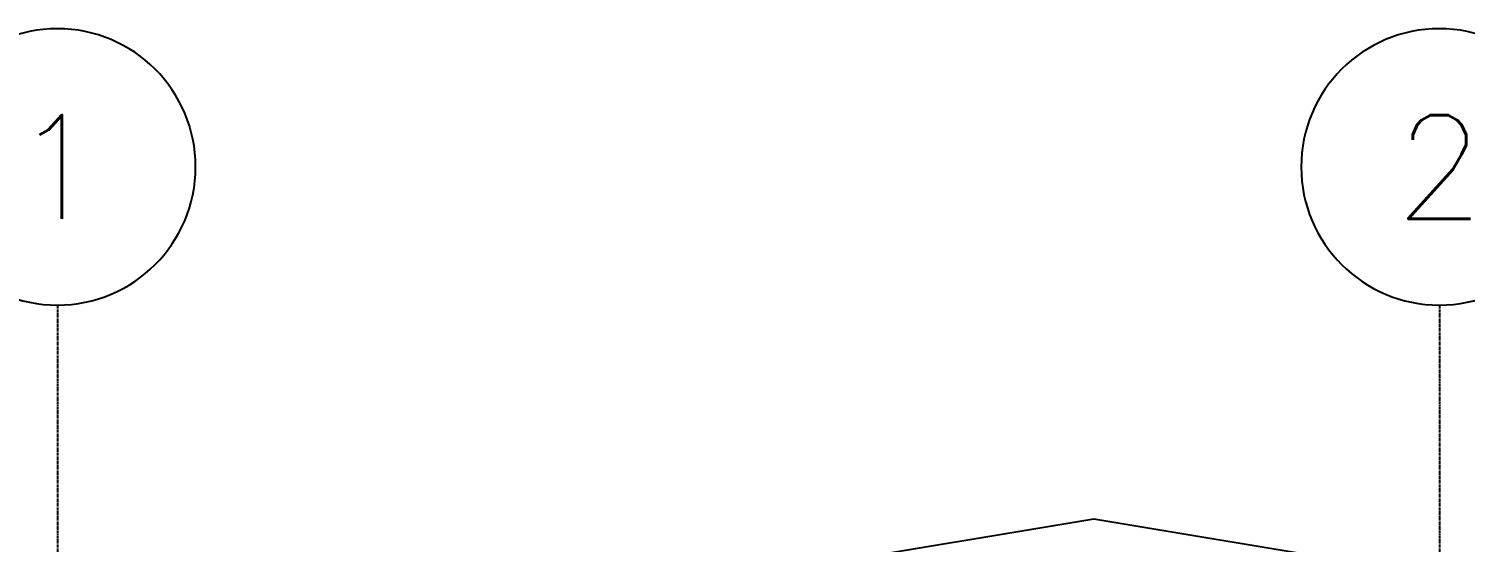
# Model space of a CAD drawing. Header units: inches. Extents: x 102027 to 175311, y -32523 to 10797.
# Drawn here: x 113662 to 119899, y -21913 to -19683 of the extents above; entities that cross this region are included whole.
import ezdxf
from ezdxf.enums import TextEntityAlignment as Align

# ---------------------------------------------------------------- set-up
doc = ezdxf.new("R2010")
doc.units = ezdxf.units.IN
doc.header["$MEASUREMENT"] = 0
doc.linetypes.add('CENTER', pattern=[2, 1.25, -0.25, 0.25, -0.25])
doc.layers.add('GRID_TXT45', color=4, linetype='Continuous')
doc.layers.add('M-X-BKGD', color=8, linetype='Continuous')
doc.styles.add('SIMPLEX', font='simplex.shx')

# ---------------------------------------------------------------- blocks, each defined once
blk = doc.blocks.new('GRID_SYM')
at = {"color": 2}
blk.add_circle((0, 6), 6, dxfattribs=at)
at = {"layer": 'GRID_TXT45', "color": 4, "style": 'SIMPLEX'}
blk.add_attdef('GRD_TXT', text='', height=4.5, dxfattribs=at).set_placement((0, 6), align=Align.MIDDLE_CENTER)

msp = doc.modelspace()

# ---------------------------------------------------------------- linework, layer by layer
at = {"layer": 'M-X-BKGD', "color": 8, "linetype": 'CENTER', "ltscale": 10}
for p, q in [((113786.4, -20883.1), (113786.4, -32313.4)), ((119786.4, -20883.1), (119786.4, -32313.4))]:
    msp.add_line(p, q, dxfattribs=at)
at = {"layer": 'M-X-BKGD', "color": 8}
msp.add_lwpolyline([(119486.6, -22013.2), (118286.6, -21813.2), (117086.6, -22013.2)], dxfattribs=at)

# ---------------------------------------------------------------- block references
ref = msp.add_blockref('GRID_SYM', (113786.4, -20883.1), dxfattribs=dict(at, xscale=-100, yscale=100, zscale=100))
ref.add_attrib('GRD_TXT', '1', dxfattribs={"layer": 'GRID_TXT45', "color": 4, "height": 450, "style": 'SIMPLEX'}).set_placement((113786.4, -20283.1), align=Align.MIDDLE_CENTER)
ref = msp.add_blockref('GRID_SYM', (119786.4, -20883.1), dxfattribs=dict(at, xscale=-100, yscale=100, zscale=100))
ref.add_attrib('GRD_TXT', '2', dxfattribs={"layer": 'GRID_TXT45', "color": 4, "height": 450, "style": 'SIMPLEX'}).set_placement((119786.4, -20283.1), align=Align.MIDDLE_CENTER)

doc.saveas('drawing.dxf')
